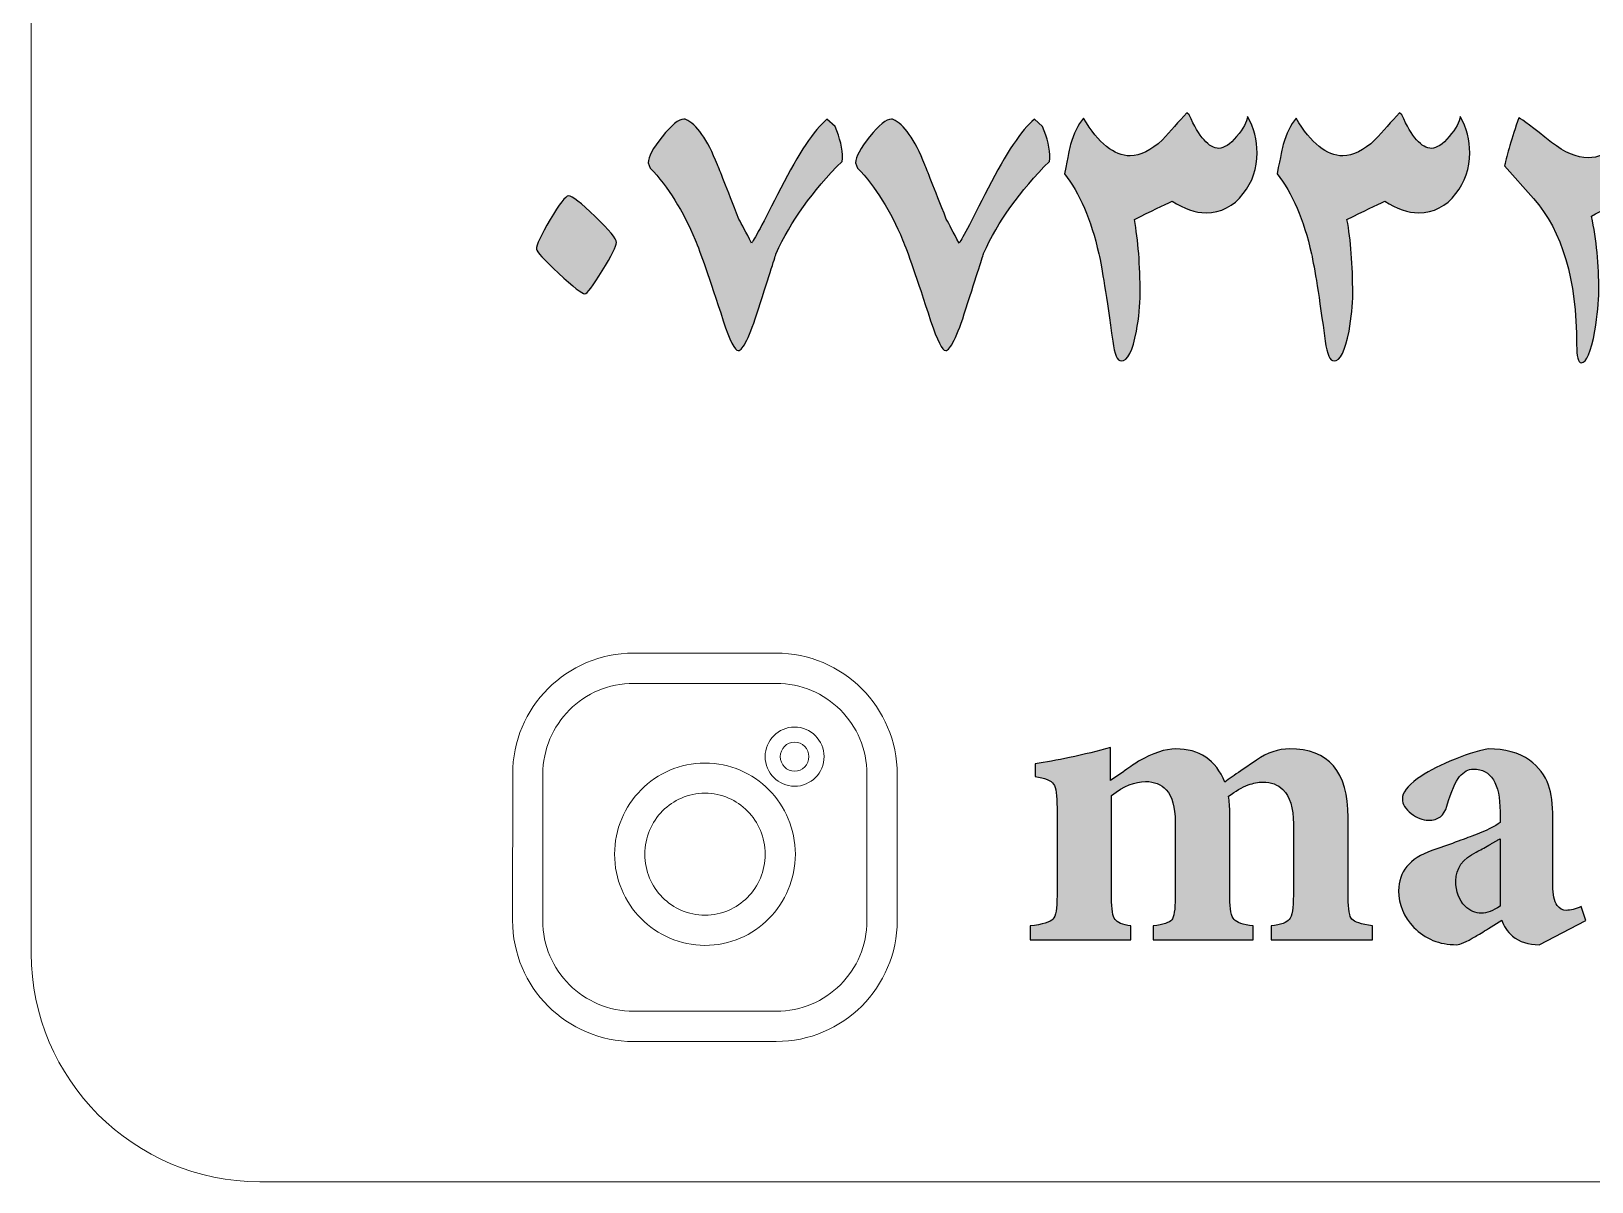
# Model space of a CAD drawing. Header units: millimetres. Extents: x -181.7 to -141.7, y -138.1 to -98.1.
# Drawn here: x -181.74 to -168.08, y -138.05 to -127.98 of the extents above; entities that cross this region are included whole.
import ezdxf

# ---------------------------------------------------------------- set-up
doc = ezdxf.new("R2010")
doc.units = ezdxf.units.MM
doc.header["$MEASUREMENT"] = 0
doc.layers.add('Layer 1', color=7, linetype='Continuous')

msp = doc.modelspace()

# ---------------------------------------------------------------- hatches: boundary and pattern name
at = {"layer": 'Layer 1', "true_color": 0x373435}
h = msp.add_hatch(color=250, dxfattribs=at)
edge = h.paths.add_edge_path()
edge.add_spline(control_points=[(-172.5288, -128.742), (-172.3974, -128.9612), (-172.2609, -129.071), (-172.1193, -129.071), (-172.0317, -129.071), (-171.9379, -129.0244), (-171.8386, -128.9318), (-171.7679, -128.8522), (-171.6959, -128.7733), (-171.6236, -128.6936), (-171.6236, -128.6936), (-171.6032, -128.7118), (-171.6032, -128.7118), (-171.5174, -128.9074), (-171.4308, -129.005), (-171.343, -129.005), (-171.299, -129.005), (-171.2477, -128.9702), (-171.1885, -128.9015), (-171.1294, -128.8324), (-171.0975, -128.7736), (-171.0926, -128.7267), (-171.0367, -128.8265), (-171.0091, -128.9327), (-171.0091, -129.0456), (-171.0091, -129.1802), (-171.0496, -129.2991), (-171.1307, -129.4016), (-171.2164, -129.5132), (-171.3252, -129.5693), (-171.4566, -129.5693), (-171.5493, -129.5693), (-171.6481, -129.5354), (-171.7523, -129.468), (-171.8267, -129.5014), (-171.9371, -129.5548), (-172.084, -129.6271), (-172.0501, -129.8091), (-172.0333, -130.026), (-172.0333, -130.2771), (-172.0333, -130.3767), (-172.0442, -130.4864), (-172.0659, -130.6057), (-172.0981, -130.7795), (-172.1422, -130.8663), (-172.1977, -130.8663), (-172.2333, -130.8663), (-172.258, -130.8089), (-172.2736, -130.6942), (-172.3275, -130.3034), (-172.3678, -130.0476), (-172.3952, -129.9279), (-172.4626, -129.6279), (-172.5629, -129.3944), (-172.6959, -129.2277), (-172.6656, -129.0759), (-172.6479, -128.9906), (-172.6425, -128.9724), (-172.6157, -128.8758), (-172.5779, -128.7989), (-172.5288, -128.742)], knot_values=[0, 0, 0, 0, 0.05, 0.05, 0.05, 0.1, 0.1, 0.1, 0.15, 0.15, 0.15, 0.2, 0.2, 0.2, 0.25, 0.25, 0.25, 0.3, 0.3, 0.3, 0.35, 0.35, 0.35, 0.4, 0.4, 0.4, 0.45, 0.45, 0.45, 0.5, 0.5, 0.5, 0.55, 0.55, 0.55, 0.6, 0.6, 0.6, 0.65, 0.65, 0.65, 0.7, 0.7, 0.7, 0.75, 0.75, 0.75, 0.8, 0.8, 0.8, 0.85, 0.85, 0.85, 0.9, 0.9, 0.9, 0.95, 0.95, 0.95, 1, 1, 1, 1], degree=3, periodic=1)
h = msp.add_hatch(color=250, dxfattribs=at)
edge = h.paths.add_edge_path()
edge.add_spline(control_points=[(-170.6677, -128.742), (-170.5361, -128.9612), (-170.3994, -129.071), (-170.2578, -129.071), (-170.1704, -129.071), (-170.0767, -129.0244), (-169.9773, -128.9318), (-169.9065, -128.8522), (-169.8346, -128.7733), (-169.7623, -128.6936), (-169.7623, -128.6936), (-169.7419, -128.7118), (-169.7419, -128.7118), (-169.6561, -128.9074), (-169.5691, -129.005), (-169.4817, -129.005), (-169.4377, -129.005), (-169.3863, -128.9702), (-169.3272, -128.9015), (-169.2681, -128.8324), (-169.2362, -128.7736), (-169.2312, -128.7267), (-169.1755, -128.8265), (-169.1479, -128.9327), (-169.1479, -129.0456), (-169.1479, -129.1802), (-169.1883, -129.2991), (-169.2691, -129.4016), (-169.3547, -129.5132), (-169.4639, -129.5693), (-169.5954, -129.5693), (-169.688, -129.5693), (-169.7867, -129.5354), (-169.8909, -129.468), (-169.9653, -129.5014), (-170.0758, -129.5548), (-170.2223, -129.6271), (-170.1888, -129.8091), (-170.1719, -130.026), (-170.1719, -130.2771), (-170.1719, -130.3767), (-170.1829, -130.4864), (-170.2046, -130.6057), (-170.2369, -130.7795), (-170.281, -130.8663), (-170.336, -130.8663), (-170.3719, -130.8663), (-170.3967, -130.8089), (-170.4124, -130.6942), (-170.4661, -130.3034), (-170.5065, -130.0476), (-170.5337, -129.9279), (-170.6009, -129.6279), (-170.7015, -129.3944), (-170.8346, -129.2277), (-170.8041, -129.0759), (-170.7868, -128.9906), (-170.7812, -128.9724), (-170.7543, -128.8758), (-170.7166, -128.7989), (-170.6677, -128.742)], knot_values=[0, 0, 0, 0, 0.05, 0.05, 0.05, 0.1, 0.1, 0.1, 0.15, 0.15, 0.15, 0.2, 0.2, 0.2, 0.25, 0.25, 0.25, 0.3, 0.3, 0.3, 0.35, 0.35, 0.35, 0.4, 0.4, 0.4, 0.45, 0.45, 0.45, 0.5, 0.5, 0.5, 0.55, 0.55, 0.55, 0.6, 0.6, 0.6, 0.65, 0.65, 0.65, 0.7, 0.7, 0.7, 0.75, 0.75, 0.75, 0.8, 0.8, 0.8, 0.85, 0.85, 0.85, 0.9, 0.9, 0.9, 0.95, 0.95, 0.95, 1, 1, 1, 1], degree=3, periodic=1)
h = msp.add_hatch(color=250, dxfattribs=at)
edge = h.paths.add_edge_path()
edge.add_spline(control_points=[(-175.4346, -129.8344), (-175.4214, -129.8228), (-175.3361, -129.6624), (-175.1793, -129.3542), (-175.0226, -129.0456), (-174.8876, -128.8442), (-174.7748, -128.7498), (-174.7748, -128.7498), (-174.7041, -128.813), (-174.7041, -128.813), (-174.6599, -128.916), (-174.6381, -129.0095), (-174.6381, -129.094), (-174.6381, -129.094), (-174.6432, -129.1193), (-174.6432, -129.1193), (-174.9012, -129.3777), (-175.0935, -129.6455), (-175.2197, -129.9243), (-175.2249, -129.9415), (-175.2762, -130.1033), (-175.374, -130.4108), (-175.4518, -130.654), (-175.5109, -130.7754), (-175.5514, -130.7754), (-175.5816, -130.7754), (-175.6251, -130.6888), (-175.6829, -130.5148), (-175.8057, -130.1389), (-175.8874, -129.9032), (-175.928, -129.8064), (-176.0343, -129.5521), (-176.1659, -129.3425), (-176.3226, -129.1772), (-176.3226, -129.1772), (-176.3404, -129.1314), (-176.3404, -129.1314), (-176.3404, -129.0822), (-176.2994, -129.0063), (-176.2175, -128.9038), (-176.1356, -128.8012), (-176.0721, -128.7498), (-176.0268, -128.7498), (-176.0198, -128.7498), (-176.0147, -128.7505), (-176.0112, -128.752), (-175.9155, -128.7939), (-175.8227, -128.9264), (-175.7333, -129.149), (-175.7178, -129.1879), (-175.6557, -129.3466), (-175.546, -129.6244), (-175.521, -129.6718), (-175.4835, -129.7418), (-175.4346, -129.8344)], knot_values=[0, 0, 0, 0, 0.0555556, 0.0555556, 0.0555556, 0.1111111, 0.1111111, 0.1111111, 0.1666667, 0.1666667, 0.1666667, 0.2222222, 0.2222222, 0.2222222, 0.2777778, 0.2777778, 0.2777778, 0.3333333, 0.3333333, 0.3333333, 0.3888889, 0.3888889, 0.3888889, 0.4444444, 0.4444444, 0.4444444, 0.5, 0.5, 0.5, 0.5555556, 0.5555556, 0.5555556, 0.6111111, 0.6111111, 0.6111111, 0.6666667, 0.6666667, 0.6666667, 0.7222222, 0.7222222, 0.7222222, 0.7777778, 0.7777778, 0.7777778, 0.8333333, 0.8333333, 0.8333333, 0.8888889, 0.8888889, 0.8888889, 0.9444444, 0.9444444, 0.9444444, 1, 1, 1, 1], degree=3, periodic=1)
h = msp.add_hatch(color=250, dxfattribs=at)
edge = h.paths.add_edge_path()
edge.add_spline(control_points=[(-173.6189, -129.8344), (-173.6055, -129.8228), (-173.5205, -129.6624), (-173.3636, -129.3542), (-173.2069, -129.0456), (-173.0718, -128.8442), (-172.9588, -128.7498), (-172.9588, -128.7498), (-172.888, -128.813), (-172.888, -128.813), (-172.844, -128.916), (-172.8224, -129.0095), (-172.8224, -129.094), (-172.8224, -129.094), (-172.8274, -129.1193), (-172.8274, -129.1193), (-173.0853, -129.3777), (-173.2776, -129.6455), (-173.404, -129.9243), (-173.409, -129.9415), (-173.4605, -130.1033), (-173.5581, -130.4108), (-173.6359, -130.654), (-173.695, -130.7754), (-173.7354, -130.7754), (-173.7659, -130.7754), (-173.8096, -130.6888), (-173.8671, -130.5148), (-173.99, -130.1389), (-174.0718, -129.9032), (-174.1122, -129.8064), (-174.2183, -129.5521), (-174.3498, -129.3425), (-174.5065, -129.1772), (-174.5065, -129.1772), (-174.5244, -129.1314), (-174.5244, -129.1314), (-174.5244, -129.0822), (-174.4833, -129.0063), (-174.4016, -128.9038), (-174.3198, -128.8012), (-174.2561, -128.7498), (-174.211, -128.7498), (-174.2039, -128.7498), (-174.1989, -128.7505), (-174.1954, -128.752), (-174.0998, -128.7939), (-174.0066, -128.9264), (-173.9175, -129.149), (-173.9021, -129.1879), (-173.8397, -129.3466), (-173.7299, -129.6244), (-173.7052, -129.6718), (-173.668, -129.7418), (-173.6189, -129.8344)], knot_values=[0, 0, 0, 0, 0.0555556, 0.0555556, 0.0555556, 0.1111111, 0.1111111, 0.1111111, 0.1666667, 0.1666667, 0.1666667, 0.2222222, 0.2222222, 0.2222222, 0.2777778, 0.2777778, 0.2777778, 0.3333333, 0.3333333, 0.3333333, 0.3888889, 0.3888889, 0.3888889, 0.4444444, 0.4444444, 0.4444444, 0.5, 0.5, 0.5, 0.5555556, 0.5555556, 0.5555556, 0.6111111, 0.6111111, 0.6111111, 0.6666667, 0.6666667, 0.6666667, 0.7222222, 0.7222222, 0.7222222, 0.7777778, 0.7777778, 0.7777778, 0.8333333, 0.8333333, 0.8333333, 0.8888889, 0.8888889, 0.8888889, 0.9444444, 0.9444444, 0.9444444, 1, 1, 1, 1], degree=3, periodic=1)
h = msp.add_hatch(color=250, dxfattribs=at)
edge = h.paths.add_edge_path()
edge.add_spline(control_points=[(-168.718, -128.737), (-168.6895, -128.7524), (-168.5941, -128.8243), (-168.4322, -128.9525), (-168.3174, -129.0428), (-168.2106, -129.0881), (-168.111, -129.0881), (-168.0269, -129.0881), (-167.9285, -129.0497), (-167.8165, -128.9724), (-167.7044, -128.8943), (-167.639, -128.8162), (-167.6205, -128.737), (-167.6123, -128.8834), (-167.608, -128.9661), (-167.608, -128.9847), (-167.608, -129.1549), (-167.6468, -129.2823), (-167.7243, -129.3667), (-167.7696, -129.4156), (-167.8883, -129.493), (-168.0805, -129.5995), (-168.0385, -129.8064), (-168.0176, -130.0241), (-168.0176, -130.2514), (-168.0176, -130.3495), (-168.0293, -130.467), (-168.053, -130.6033), (-168.0848, -130.7891), (-168.1245, -130.8816), (-168.1715, -130.8816), (-168.1989, -130.8816), (-168.2122, -130.8288), (-168.2122, -130.7244), (-168.2122, -130.1548), (-168.3378, -129.7284), (-168.5893, -129.4442), (-168.5893, -129.4442), (-168.842, -129.1578), (-168.842, -129.1578), (-168.8219, -129.0597), (-168.7804, -128.9195), (-168.718, -128.737)], knot_values=[0, 0, 0, 0, 0.0714286, 0.0714286, 0.0714286, 0.1428571, 0.1428571, 0.1428571, 0.2142857, 0.2142857, 0.2142857, 0.2857143, 0.2857143, 0.2857143, 0.3571429, 0.3571429, 0.3571429, 0.4285714, 0.4285714, 0.4285714, 0.5, 0.5, 0.5, 0.5714286, 0.5714286, 0.5714286, 0.6428571, 0.6428571, 0.6428571, 0.7142857, 0.7142857, 0.7142857, 0.7857143, 0.7857143, 0.7857143, 0.8571429, 0.8571429, 0.8571429, 0.9285714, 0.9285714, 0.9285714, 1, 1, 1, 1], degree=3, periodic=1)
h = msp.add_hatch(color=250, dxfattribs=at)
edge = h.paths.add_edge_path()
edge.add_spline(control_points=[(-177.3189, -129.8873), (-177.3189, -129.8525), (-177.2786, -129.7657), (-177.1976, -129.6284), (-177.1165, -129.4911), (-177.0634, -129.4219), (-177.0381, -129.4219), (-177.006, -129.4219), (-176.9284, -129.482), (-176.8041, -129.6018), (-176.6805, -129.7215), (-176.6182, -129.7974), (-176.6182, -129.8294), (-176.6182, -129.8598), (-176.6598, -129.9425), (-176.7421, -130.0776), (-176.825, -130.2121), (-176.8755, -130.2794), (-176.8941, -130.2794), (-176.9175, -130.2794), (-176.9946, -130.2193), (-177.1242, -130.0987), (-177.2539, -129.9781), (-177.3189, -129.9076), (-177.3189, -129.8873)], knot_values=[0, 0, 0, 0, 0.125, 0.125, 0.125, 0.25, 0.25, 0.25, 0.375, 0.375, 0.375, 0.5, 0.5, 0.5, 0.625, 0.625, 0.625, 0.75, 0.75, 0.75, 0.875, 0.875, 0.875, 1, 1, 1, 1], degree=3, periodic=1)
h = msp.add_hatch(color=250, dxfattribs=at)
edge = h.paths.add_edge_path()
edge.add_spline(control_points=[(-170.887, -135.9344), (-170.887, -135.9344), (-170.887, -135.8133), (-170.887, -135.8133), (-170.8007, -135.8015), (-170.7478, -135.7825), (-170.7275, -135.7577), (-170.7033, -135.727), (-170.6918, -135.6564), (-170.6918, -135.5449), (-170.6918, -135.5449), (-170.6918, -134.9205), (-170.6918, -134.9205), (-170.6918, -134.7791), (-170.7221, -134.6785), (-170.7828, -134.6192), (-170.8271, -134.5753), (-170.8856, -134.5537), (-170.9601, -134.5537), (-171.0007, -134.5537), (-171.0426, -134.5623), (-171.0861, -134.5789), (-171.1423, -134.5994), (-171.1992, -134.6319), (-171.2583, -134.678), (-171.2551, -134.6996), (-171.2529, -134.7222), (-171.2513, -134.7457), (-171.2488, -134.7746), (-171.2481, -134.8022), (-171.2481, -134.8298), (-171.2481, -134.8298), (-171.2481, -135.5652), (-171.2481, -135.5652), (-171.2481, -135.6664), (-171.2358, -135.7305), (-171.2109, -135.7577), (-171.1882, -135.7825), (-171.1329, -135.8015), (-171.0436, -135.8133), (-171.0436, -135.8133), (-171.0436, -135.9344), (-171.0436, -135.9344), (-171.0436, -135.9344), (-171.9189, -135.9344), (-171.9189, -135.9344), (-171.9189, -135.9344), (-171.9189, -135.8133), (-171.9189, -135.8133), (-171.8294, -135.8015), (-171.775, -135.7834), (-171.757, -135.7603), (-171.7367, -135.7364), (-171.7266, -135.6714), (-171.7266, -135.5652), (-171.7266, -135.5652), (-171.7266, -134.9002), (-171.7266, -134.9002), (-171.7266, -134.7732), (-171.7523, -134.681), (-171.8045, -134.6219), (-171.8488, -134.5731), (-171.9096, -134.5488), (-171.9866, -134.5488), (-172.0777, -134.5488), (-172.1765, -134.5888), (-172.2831, -134.6698), (-172.2831, -134.6698), (-172.2831, -135.5652), (-172.2831, -135.5652), (-172.2831, -135.6664), (-172.273, -135.7305), (-172.2528, -135.7577), (-172.2342, -135.7825), (-172.1874, -135.8015), (-172.1136, -135.8133), (-172.1136, -135.8133), (-172.1136, -135.9344), (-172.1136, -135.9344), (-172.1136, -135.9344), (-172.9958, -135.9344), (-172.9958, -135.9344), (-172.9958, -135.9344), (-172.9958, -135.8133), (-172.9958, -135.8133), (-172.8863, -135.7996), (-172.8197, -135.7802), (-172.7962, -135.7545), (-172.7726, -135.7297), (-172.7608, -135.6605), (-172.7608, -135.5476), (-172.7608, -135.5476), (-172.7608, -134.7791), (-172.7608, -134.7791), (-172.7608, -134.6707), (-172.7709, -134.6016), (-172.791, -134.5713), (-172.813, -134.5392), (-172.8669, -134.5175), (-172.953, -134.5057), (-172.953, -134.5057), (-172.953, -134.3946), (-172.953, -134.3946), (-172.8601, -134.3788), (-172.7598, -134.3608), (-172.6518, -134.3387), (-172.5238, -134.3115), (-172.4041, -134.2821), (-172.2931, -134.2502), (-172.2931, -134.2502), (-172.2931, -134.5407), (-172.2931, -134.5407), (-172.2931, -134.5407), (-172.1765, -134.4598), (-172.1765, -134.4598), (-172.1733, -134.4566), (-172.1703, -134.4552), (-172.1687, -134.4552), (-172.1164, -134.4177), (-172.0761, -134.3901), (-172.0473, -134.3716), (-171.9214, -134.2994), (-171.8122, -134.2631), (-171.7212, -134.2631), (-171.5142, -134.2631), (-171.3704, -134.36), (-171.2917, -134.5537), (-171.2529, -134.5248), (-171.2061, -134.4922), (-171.1523, -134.4552), (-171.1523, -134.4552), (-171.0154, -134.3612), (-171.0154, -134.3612), (-170.9197, -134.2957), (-170.8225, -134.2631), (-170.7252, -134.2631), (-170.3827, -134.2631), (-170.2116, -134.4625), (-170.2116, -134.8623), (-170.2116, -134.8623), (-170.2116, -135.5652), (-170.2116, -135.5652), (-170.2116, -135.6677), (-170.2007, -135.7315), (-170.179, -135.7545), (-170.1588, -135.7771), (-170.0988, -135.7966), (-169.9992, -135.8133), (-169.9992, -135.8133), (-169.9992, -135.9344), (-169.9992, -135.9344), (-169.9992, -135.9344), (-170.887, -135.9344), (-170.887, -135.9344)], knot_values=[0, 0, 0, 0, 0.0196078, 0.0196078, 0.0196078, 0.0392157, 0.0392157, 0.0392157, 0.0588235, 0.0588235, 0.0588235, 0.0784314, 0.0784314, 0.0784314, 0.0980392, 0.0980392, 0.0980392, 0.1176471, 0.1176471, 0.1176471, 0.1372549, 0.1372549, 0.1372549, 0.1568627, 0.1568627, 0.1568627, 0.1764706, 0.1764706, 0.1764706, 0.1960784, 0.1960784, 0.1960784, 0.2156863, 0.2156863, 0.2156863, 0.2352941, 0.2352941, 0.2352941, 0.254902, 0.254902, 0.254902, 0.2745098, 0.2745098, 0.2745098, 0.2941176, 0.2941176, 0.2941176, 0.3137255, 0.3137255, 0.3137255, 0.3333333, 0.3333333, 0.3333333, 0.3529412, 0.3529412, 0.3529412, 0.372549, 0.372549, 0.372549, 0.3921569, 0.3921569, 0.3921569, 0.4117647, 0.4117647, 0.4117647, 0.4313725, 0.4313725, 0.4313725, 0.4509804, 0.4509804, 0.4509804, 0.4705882, 0.4705882, 0.4705882, 0.4901961, 0.4901961, 0.4901961, 0.5098039, 0.5098039, 0.5098039, 0.5294118, 0.5294118, 0.5294118, 0.5490196, 0.5490196, 0.5490196, 0.5686275, 0.5686275, 0.5686275, 0.5882353, 0.5882353, 0.5882353, 0.6078431, 0.6078431, 0.6078431, 0.627451, 0.627451, 0.627451, 0.6470588, 0.6470588, 0.6470588, 0.6666667, 0.6666667, 0.6666667, 0.6862745, 0.6862745, 0.6862745, 0.7058824, 0.7058824, 0.7058824, 0.7254902, 0.7254902, 0.7254902, 0.745098, 0.745098, 0.745098, 0.7647059, 0.7647059, 0.7647059, 0.7843137, 0.7843137, 0.7843137, 0.8039216, 0.8039216, 0.8039216, 0.8235294, 0.8235294, 0.8235294, 0.8431373, 0.8431373, 0.8431373, 0.8627451, 0.8627451, 0.8627451, 0.8823529, 0.8823529, 0.8823529, 0.9019608, 0.9019608, 0.9019608, 0.9215686, 0.9215686, 0.9215686, 0.9411765, 0.9411765, 0.9411765, 0.9607843, 0.9607843, 0.9607843, 0.9803922, 0.9803922, 0.9803922, 1, 1, 1, 1], degree=3, periodic=1)
h = msp.add_hatch(color=250, dxfattribs=at)
edge = h.paths.add_edge_path()
edge.add_spline(control_points=[(-168.5412, -135.9773), (-168.634, -135.9773), (-168.7116, -135.9524), (-168.774, -135.9018), (-168.821, -135.8594), (-168.8521, -135.8133), (-168.8677, -135.7626), (-168.8677, -135.7626), (-168.9836, -135.8359), (-168.9836, -135.8359), (-169.0311, -135.8661), (-169.0687, -135.8892), (-169.0977, -135.9041), (-169.1786, -135.9533), (-169.2334, -135.9773), (-169.2624, -135.9773), (-169.414, -135.9773), (-169.5385, -135.9266), (-169.6365, -135.8256), (-169.7257, -135.7328), (-169.7705, -135.6258), (-169.7705, -135.5047), (-169.7705, -135.3394), (-169.6735, -135.2219), (-169.4795, -135.1532), (-169.4795, -135.1532), (-169.3, -135.09), (-169.3, -135.09), (-169.2292, -135.0647), (-169.1721, -135.0434), (-169.1279, -135.0262), (-169.0015, -134.9792), (-168.9198, -134.9395), (-168.8823, -134.9079), (-168.8823, -134.9079), (-168.8823, -134.8139), (-168.8823, -134.8139), (-168.8823, -134.5645), (-168.9604, -134.4399), (-169.1152, -134.4399), (-169.1611, -134.4399), (-169.2016, -134.462), (-169.2366, -134.5057), (-169.2722, -134.5464), (-169.3094, -134.6319), (-169.3477, -134.7633), (-169.3701, -134.8465), (-169.4241, -134.8877), (-169.5097, -134.8877), (-169.5604, -134.8875), (-169.61, -134.8681), (-169.6591, -134.8298), (-169.7112, -134.789), (-169.7376, -134.7457), (-169.7376, -134.7005), (-169.7376, -134.6482), (-169.6939, -134.5888), (-169.6061, -134.5234), (-169.53, -134.471), (-169.4359, -134.4206), (-169.3229, -134.3716), (-169.198, -134.3174), (-169.0859, -134.2813), (-168.9863, -134.2631), (-168.8382, -134.2631), (-168.7175, -134.2957), (-168.6249, -134.3612), (-168.5441, -134.4206), (-168.488, -134.4937), (-168.4575, -134.5812), (-168.4327, -134.6523), (-168.4199, -134.7475), (-168.4199, -134.8673), (-168.4199, -134.8673), (-168.4199, -135.4591), (-168.4199, -135.4591), (-168.4199, -135.5385), (-168.4071, -135.5964), (-168.382, -135.6334), (-168.362, -135.6623), (-168.3346, -135.6765), (-168.3012, -135.6765), (-168.2655, -135.6765), (-168.2226, -135.6655), (-168.172, -135.6434), (-168.172, -135.6434), (-168.1315, -135.765), (-168.1315, -135.765), (-168.1315, -135.765), (-168.5412, -135.9773), (-168.5412, -135.9773)], knot_values=[0, 0, 0, 0, 0.0333333, 0.0333333, 0.0333333, 0.0666667, 0.0666667, 0.0666667, 0.1, 0.1, 0.1, 0.1333333, 0.1333333, 0.1333333, 0.1666667, 0.1666667, 0.1666667, 0.2, 0.2, 0.2, 0.2333333, 0.2333333, 0.2333333, 0.2666667, 0.2666667, 0.2666667, 0.3, 0.3, 0.3, 0.3333333, 0.3333333, 0.3333333, 0.3666667, 0.3666667, 0.3666667, 0.4, 0.4, 0.4, 0.4333333, 0.4333333, 0.4333333, 0.4666667, 0.4666667, 0.4666667, 0.5, 0.5, 0.5, 0.5333333, 0.5333333, 0.5333333, 0.5666667, 0.5666667, 0.5666667, 0.6, 0.6, 0.6, 0.6333333, 0.6333333, 0.6333333, 0.6666667, 0.6666667, 0.6666667, 0.7, 0.7, 0.7, 0.7333333, 0.7333333, 0.7333333, 0.7666667, 0.7666667, 0.7666667, 0.8, 0.8, 0.8, 0.8333333, 0.8333333, 0.8333333, 0.8666667, 0.8666667, 0.8666667, 0.9, 0.9, 0.9, 0.9333333, 0.9333333, 0.9333333, 0.9666667, 0.9666667, 0.9666667, 1, 1, 1, 1], degree=3, periodic=1)
h = msp.add_hatch(color=250, dxfattribs=at)
edge = h.paths.add_edge_path()
edge.add_spline(control_points=[(-168.8823, -135.0493), (-168.8895, -135.053), (-168.8979, -135.0578), (-168.9082, -135.0647), (-168.9082, -135.0647), (-168.9561, -135.0927), (-168.9561, -135.0927), (-168.9662, -135.0971), (-168.9748, -135.1027), (-168.9814, -135.1071), (-169.0203, -135.1297), (-169.0564, -135.1492), (-169.0902, -135.1658), (-169.2097, -135.2251), (-169.2697, -135.309), (-169.2697, -135.4184), (-169.2697, -135.5132), (-169.2427, -135.5865), (-169.1887, -135.6388), (-169.1467, -135.6809), (-169.0983, -135.7017), (-169.0445, -135.7017), (-168.9992, -135.7017), (-168.9452, -135.6809), (-168.8823, -135.6388), (-168.8823, -135.6388), (-168.8823, -135.0493), (-168.8823, -135.0493)], knot_values=[0, 0, 0, 0, 0.1111111, 0.1111111, 0.1111111, 0.2222222, 0.2222222, 0.2222222, 0.3333333, 0.3333333, 0.3333333, 0.4444444, 0.4444444, 0.4444444, 0.5555556, 0.5555556, 0.5555556, 0.6666667, 0.6666667, 0.6666667, 0.7777778, 0.7777778, 0.7777778, 0.8888889, 0.8888889, 0.8888889, 1, 1, 1, 1], degree=3, periodic=1)

# ---------------------------------------------------------------- linework, layer by layer
at = {"layer": 'Layer 1', "color": 250, "lineweight": 18}
msp.add_open_spline([(-179.7413, -98.0531), (-179.7413, -98.0531), (-143.7415, -98.0531), (-143.7415, -98.0531), (-142.6415, -98.0531), (-141.7414, -98.953), (-141.7414, -100.053), (-141.7414, -100.053), (-141.7414, -136.0532), (-141.7414, -136.0532), (-141.7414, -137.1532), (-142.6415, -138.0531), (-143.7415, -138.0531), (-143.7415, -138.0531), (-179.7413, -138.0531), (-179.7413, -138.0531), (-180.8413, -138.0531), (-181.7414, -137.1532), (-181.7414, -136.0532), (-181.7414, -136.0532), (-181.7414, -100.053), (-181.7414, -100.053), (-181.7414, -98.953), (-180.8413, -98.0531), (-179.7413, -98.0531)], degree=3, knots=[0, 0, 0, 0, 0.125, 0.125, 0.125, 0.25, 0.25, 0.25, 0.375, 0.375, 0.375, 0.5, 0.5, 0.5, 0.625, 0.625, 0.625, 0.75, 0.75, 0.75, 0.875, 0.875, 0.875, 1, 1, 1, 1], dxfattribs=at)
at = {"layer": 'Layer 1', "color": 250}
for points, knots in [([(-172.5288, -128.742), (-172.3974, -128.9612), (-172.2609, -129.071), (-172.1193, -129.071), (-172.0317, -129.071), (-171.9379, -129.0244), (-171.8386, -128.9318), (-171.7679, -128.8522), (-171.6959, -128.7733), (-171.6236, -128.6936), (-171.6236, -128.6936), (-171.6032, -128.7118), (-171.6032, -128.7118), (-171.5174, -128.9074), (-171.4308, -129.005), (-171.343, -129.005), (-171.299, -129.005), (-171.2477, -128.9702), (-171.1885, -128.9015), (-171.1294, -128.8324), (-171.0975, -128.7736), (-171.0926, -128.7267), (-171.0367, -128.8265), (-171.0091, -128.9327), (-171.0091, -129.0456), (-171.0091, -129.1802), (-171.0496, -129.2991), (-171.1307, -129.4016), (-171.2164, -129.5132), (-171.3252, -129.5693), (-171.4566, -129.5693), (-171.5493, -129.5693), (-171.6481, -129.5354), (-171.7523, -129.468), (-171.8267, -129.5014), (-171.9371, -129.5548), (-172.084, -129.6271), (-172.0501, -129.8091), (-172.0333, -130.026), (-172.0333, -130.2771), (-172.0333, -130.3767), (-172.0442, -130.4864), (-172.0659, -130.6057), (-172.0981, -130.7795), (-172.1422, -130.8663), (-172.1977, -130.8663), (-172.2333, -130.8663), (-172.258, -130.8089), (-172.2736, -130.6942), (-172.3275, -130.3034), (-172.3678, -130.0476), (-172.3952, -129.9279), (-172.4626, -129.6279), (-172.5629, -129.3944), (-172.6959, -129.2277), (-172.6656, -129.0759), (-172.6479, -128.9906), (-172.6425, -128.9724), (-172.6157, -128.8758), (-172.5779, -128.7989), (-172.5288, -128.742)], [0, 0, 0, 0, 0.05, 0.05, 0.05, 0.1, 0.1, 0.1, 0.15, 0.15, 0.15, 0.2, 0.2, 0.2, 0.25, 0.25, 0.25, 0.3, 0.3, 0.3, 0.35, 0.35, 0.35, 0.4, 0.4, 0.4, 0.45, 0.45, 0.45, 0.5, 0.5, 0.5, 0.55, 0.55, 0.55, 0.6, 0.6, 0.6, 0.65, 0.65, 0.65, 0.7, 0.7, 0.7, 0.75, 0.75, 0.75, 0.8, 0.8, 0.8, 0.85, 0.85, 0.85, 0.9, 0.9, 0.9, 0.95, 0.95, 0.95, 1, 1, 1, 1]), ([(-170.6677, -128.742), (-170.5361, -128.9612), (-170.3994, -129.071), (-170.2578, -129.071), (-170.1704, -129.071), (-170.0767, -129.0244), (-169.9773, -128.9318), (-169.9065, -128.8522), (-169.8346, -128.7733), (-169.7623, -128.6936), (-169.7623, -128.6936), (-169.7419, -128.7118), (-169.7419, -128.7118), (-169.6561, -128.9074), (-169.5691, -129.005), (-169.4817, -129.005), (-169.4377, -129.005), (-169.3863, -128.9702), (-169.3272, -128.9015), (-169.2681, -128.8324), (-169.2362, -128.7736), (-169.2312, -128.7267), (-169.1755, -128.8265), (-169.1479, -128.9327), (-169.1479, -129.0456), (-169.1479, -129.1802), (-169.1883, -129.2991), (-169.2691, -129.4016), (-169.3547, -129.5132), (-169.4639, -129.5693), (-169.5954, -129.5693), (-169.688, -129.5693), (-169.7867, -129.5354), (-169.8909, -129.468), (-169.9653, -129.5014), (-170.0758, -129.5548), (-170.2223, -129.6271), (-170.1888, -129.8091), (-170.1719, -130.026), (-170.1719, -130.2771), (-170.1719, -130.3767), (-170.1829, -130.4864), (-170.2046, -130.6057), (-170.2369, -130.7795), (-170.281, -130.8663), (-170.336, -130.8663), (-170.3719, -130.8663), (-170.3967, -130.8089), (-170.4124, -130.6942), (-170.4661, -130.3034), (-170.5065, -130.0476), (-170.5337, -129.9279), (-170.6009, -129.6279), (-170.7015, -129.3944), (-170.8346, -129.2277), (-170.8041, -129.0759), (-170.7868, -128.9906), (-170.7812, -128.9724), (-170.7543, -128.8758), (-170.7166, -128.7989), (-170.6677, -128.742)], [0, 0, 0, 0, 0.05, 0.05, 0.05, 0.1, 0.1, 0.1, 0.15, 0.15, 0.15, 0.2, 0.2, 0.2, 0.25, 0.25, 0.25, 0.3, 0.3, 0.3, 0.35, 0.35, 0.35, 0.4, 0.4, 0.4, 0.45, 0.45, 0.45, 0.5, 0.5, 0.5, 0.55, 0.55, 0.55, 0.6, 0.6, 0.6, 0.65, 0.65, 0.65, 0.7, 0.7, 0.7, 0.75, 0.75, 0.75, 0.8, 0.8, 0.8, 0.85, 0.85, 0.85, 0.9, 0.9, 0.9, 0.95, 0.95, 0.95, 1, 1, 1, 1]), ([(-175.4346, -129.8344), (-175.4214, -129.8228), (-175.3361, -129.6624), (-175.1793, -129.3542), (-175.0226, -129.0456), (-174.8876, -128.8442), (-174.7748, -128.7498), (-174.7748, -128.7498), (-174.7041, -128.813), (-174.7041, -128.813), (-174.6599, -128.916), (-174.6381, -129.0095), (-174.6381, -129.094), (-174.6381, -129.094), (-174.6432, -129.1193), (-174.6432, -129.1193), (-174.9012, -129.3777), (-175.0935, -129.6455), (-175.2197, -129.9243), (-175.2249, -129.9415), (-175.2762, -130.1033), (-175.374, -130.4108), (-175.4518, -130.654), (-175.5109, -130.7754), (-175.5514, -130.7754), (-175.5816, -130.7754), (-175.6251, -130.6888), (-175.6829, -130.5148), (-175.8057, -130.1389), (-175.8874, -129.9032), (-175.928, -129.8064), (-176.0343, -129.5521), (-176.1659, -129.3425), (-176.3226, -129.1772), (-176.3226, -129.1772), (-176.3404, -129.1314), (-176.3404, -129.1314), (-176.3404, -129.0822), (-176.2994, -129.0063), (-176.2175, -128.9038), (-176.1356, -128.8012), (-176.0721, -128.7498), (-176.0268, -128.7498), (-176.0198, -128.7498), (-176.0147, -128.7505), (-176.0112, -128.752), (-175.9155, -128.7939), (-175.8227, -128.9264), (-175.7333, -129.149), (-175.7178, -129.1879), (-175.6557, -129.3466), (-175.546, -129.6244), (-175.521, -129.6718), (-175.4835, -129.7418), (-175.4346, -129.8344)], [0, 0, 0, 0, 0.0555556, 0.0555556, 0.0555556, 0.1111111, 0.1111111, 0.1111111, 0.1666667, 0.1666667, 0.1666667, 0.2222222, 0.2222222, 0.2222222, 0.2777778, 0.2777778, 0.2777778, 0.3333333, 0.3333333, 0.3333333, 0.3888889, 0.3888889, 0.3888889, 0.4444444, 0.4444444, 0.4444444, 0.5, 0.5, 0.5, 0.5555556, 0.5555556, 0.5555556, 0.6111111, 0.6111111, 0.6111111, 0.6666667, 0.6666667, 0.6666667, 0.7222222, 0.7222222, 0.7222222, 0.7777778, 0.7777778, 0.7777778, 0.8333333, 0.8333333, 0.8333333, 0.8888889, 0.8888889, 0.8888889, 0.9444444, 0.9444444, 0.9444444, 1, 1, 1, 1]), ([(-173.6189, -129.8344), (-173.6055, -129.8228), (-173.5205, -129.6624), (-173.3636, -129.3542), (-173.2069, -129.0456), (-173.0718, -128.8442), (-172.9588, -128.7498), (-172.9588, -128.7498), (-172.888, -128.813), (-172.888, -128.813), (-172.844, -128.916), (-172.8224, -129.0095), (-172.8224, -129.094), (-172.8224, -129.094), (-172.8274, -129.1193), (-172.8274, -129.1193), (-173.0853, -129.3777), (-173.2776, -129.6455), (-173.404, -129.9243), (-173.409, -129.9415), (-173.4605, -130.1033), (-173.5581, -130.4108), (-173.6359, -130.654), (-173.695, -130.7754), (-173.7354, -130.7754), (-173.7659, -130.7754), (-173.8096, -130.6888), (-173.8671, -130.5148), (-173.99, -130.1389), (-174.0718, -129.9032), (-174.1122, -129.8064), (-174.2183, -129.5521), (-174.3498, -129.3425), (-174.5065, -129.1772), (-174.5065, -129.1772), (-174.5244, -129.1314), (-174.5244, -129.1314), (-174.5244, -129.0822), (-174.4833, -129.0063), (-174.4016, -128.9038), (-174.3198, -128.8012), (-174.2561, -128.7498), (-174.211, -128.7498), (-174.2039, -128.7498), (-174.1989, -128.7505), (-174.1954, -128.752), (-174.0998, -128.7939), (-174.0066, -128.9264), (-173.9175, -129.149), (-173.9021, -129.1879), (-173.8397, -129.3466), (-173.7299, -129.6244), (-173.7052, -129.6718), (-173.668, -129.7418), (-173.6189, -129.8344)], [0, 0, 0, 0, 0.0555556, 0.0555556, 0.0555556, 0.1111111, 0.1111111, 0.1111111, 0.1666667, 0.1666667, 0.1666667, 0.2222222, 0.2222222, 0.2222222, 0.2777778, 0.2777778, 0.2777778, 0.3333333, 0.3333333, 0.3333333, 0.3888889, 0.3888889, 0.3888889, 0.4444444, 0.4444444, 0.4444444, 0.5, 0.5, 0.5, 0.5555556, 0.5555556, 0.5555556, 0.6111111, 0.6111111, 0.6111111, 0.6666667, 0.6666667, 0.6666667, 0.7222222, 0.7222222, 0.7222222, 0.7777778, 0.7777778, 0.7777778, 0.8333333, 0.8333333, 0.8333333, 0.8888889, 0.8888889, 0.8888889, 0.9444444, 0.9444444, 0.9444444, 1, 1, 1, 1]), ([(-168.718, -128.737), (-168.6895, -128.7524), (-168.5941, -128.8243), (-168.4322, -128.9525), (-168.3174, -129.0428), (-168.2106, -129.0881), (-168.111, -129.0881), (-168.0269, -129.0881), (-167.9285, -129.0497), (-167.8165, -128.9724), (-167.7044, -128.8943), (-167.639, -128.8162), (-167.6205, -128.737), (-167.6123, -128.8834), (-167.608, -128.9661), (-167.608, -128.9847), (-167.608, -129.1549), (-167.6468, -129.2823), (-167.7243, -129.3667), (-167.7696, -129.4156), (-167.8883, -129.493), (-168.0805, -129.5995), (-168.0385, -129.8064), (-168.0176, -130.0241), (-168.0176, -130.2514), (-168.0176, -130.3495), (-168.0293, -130.467), (-168.053, -130.6033), (-168.0848, -130.7891), (-168.1245, -130.8816), (-168.1715, -130.8816), (-168.1989, -130.8816), (-168.2122, -130.8288), (-168.2122, -130.7244), (-168.2122, -130.1548), (-168.3378, -129.7284), (-168.5893, -129.4442), (-168.5893, -129.4442), (-168.842, -129.1578), (-168.842, -129.1578), (-168.8219, -129.0597), (-168.7804, -128.9195), (-168.718, -128.737)], [0, 0, 0, 0, 0.0714286, 0.0714286, 0.0714286, 0.1428571, 0.1428571, 0.1428571, 0.2142857, 0.2142857, 0.2142857, 0.2857143, 0.2857143, 0.2857143, 0.3571429, 0.3571429, 0.3571429, 0.4285714, 0.4285714, 0.4285714, 0.5, 0.5, 0.5, 0.5714286, 0.5714286, 0.5714286, 0.6428571, 0.6428571, 0.6428571, 0.7142857, 0.7142857, 0.7142857, 0.7857143, 0.7857143, 0.7857143, 0.8571429, 0.8571429, 0.8571429, 0.9285714, 0.9285714, 0.9285714, 1, 1, 1, 1]), ([(-177.3189, -129.8873), (-177.3189, -129.8525), (-177.2786, -129.7657), (-177.1976, -129.6284), (-177.1165, -129.4911), (-177.0634, -129.4219), (-177.0381, -129.4219), (-177.006, -129.4219), (-176.9284, -129.482), (-176.8041, -129.6018), (-176.6805, -129.7215), (-176.6182, -129.7974), (-176.6182, -129.8294), (-176.6182, -129.8598), (-176.6598, -129.9425), (-176.7421, -130.0776), (-176.825, -130.2121), (-176.8755, -130.2794), (-176.8941, -130.2794), (-176.9175, -130.2794), (-176.9946, -130.2193), (-177.1242, -130.0987), (-177.2539, -129.9781), (-177.3189, -129.9076), (-177.3189, -129.8873)], [0, 0, 0, 0, 0.125, 0.125, 0.125, 0.25, 0.25, 0.25, 0.375, 0.375, 0.375, 0.5, 0.5, 0.5, 0.625, 0.625, 0.625, 0.75, 0.75, 0.75, 0.875, 0.875, 0.875, 1, 1, 1, 1]), ([(-170.887, -135.9344), (-170.887, -135.9344), (-170.887, -135.8133), (-170.887, -135.8133), (-170.8007, -135.8015), (-170.7478, -135.7825), (-170.7275, -135.7577), (-170.7033, -135.727), (-170.6918, -135.6564), (-170.6918, -135.5449), (-170.6918, -135.5449), (-170.6918, -134.9205), (-170.6918, -134.9205), (-170.6918, -134.7791), (-170.7221, -134.6785), (-170.7828, -134.6192), (-170.8271, -134.5753), (-170.8856, -134.5537), (-170.9601, -134.5537), (-171.0007, -134.5537), (-171.0426, -134.5623), (-171.0861, -134.5789), (-171.1423, -134.5994), (-171.1992, -134.6319), (-171.2583, -134.678), (-171.2551, -134.6996), (-171.2529, -134.7222), (-171.2513, -134.7457), (-171.2488, -134.7746), (-171.2481, -134.8022), (-171.2481, -134.8298), (-171.2481, -134.8298), (-171.2481, -135.5652), (-171.2481, -135.5652), (-171.2481, -135.6664), (-171.2358, -135.7305), (-171.2109, -135.7577), (-171.1882, -135.7825), (-171.1329, -135.8015), (-171.0436, -135.8133), (-171.0436, -135.8133), (-171.0436, -135.9344), (-171.0436, -135.9344), (-171.0436, -135.9344), (-171.9189, -135.9344), (-171.9189, -135.9344), (-171.9189, -135.9344), (-171.9189, -135.8133), (-171.9189, -135.8133), (-171.8294, -135.8015), (-171.775, -135.7834), (-171.757, -135.7603), (-171.7367, -135.7364), (-171.7266, -135.6714), (-171.7266, -135.5652), (-171.7266, -135.5652), (-171.7266, -134.9002), (-171.7266, -134.9002), (-171.7266, -134.7732), (-171.7523, -134.681), (-171.8045, -134.6219), (-171.8488, -134.5731), (-171.9096, -134.5488), (-171.9866, -134.5488), (-172.0777, -134.5488), (-172.1765, -134.5888), (-172.2831, -134.6698), (-172.2831, -134.6698), (-172.2831, -135.5652), (-172.2831, -135.5652), (-172.2831, -135.6664), (-172.273, -135.7305), (-172.2528, -135.7577), (-172.2342, -135.7825), (-172.1874, -135.8015), (-172.1136, -135.8133), (-172.1136, -135.8133), (-172.1136, -135.9344), (-172.1136, -135.9344), (-172.1136, -135.9344), (-172.9958, -135.9344), (-172.9958, -135.9344), (-172.9958, -135.9344), (-172.9958, -135.8133), (-172.9958, -135.8133), (-172.8863, -135.7996), (-172.8197, -135.7802), (-172.7962, -135.7545), (-172.7726, -135.7297), (-172.7608, -135.6605), (-172.7608, -135.5476), (-172.7608, -135.5476), (-172.7608, -134.7791), (-172.7608, -134.7791), (-172.7608, -134.6707), (-172.7709, -134.6016), (-172.791, -134.5713), (-172.813, -134.5392), (-172.8669, -134.5175), (-172.953, -134.5057), (-172.953, -134.5057), (-172.953, -134.3946), (-172.953, -134.3946), (-172.8601, -134.3788), (-172.7598, -134.3608), (-172.6518, -134.3387), (-172.5238, -134.3115), (-172.4041, -134.2821), (-172.2931, -134.2502), (-172.2931, -134.2502), (-172.2931, -134.5407), (-172.2931, -134.5407), (-172.2931, -134.5407), (-172.1765, -134.4598), (-172.1765, -134.4598), (-172.1733, -134.4566), (-172.1703, -134.4552), (-172.1687, -134.4552), (-172.1164, -134.4177), (-172.0761, -134.3901), (-172.0473, -134.3716), (-171.9214, -134.2994), (-171.8122, -134.2631), (-171.7212, -134.2631), (-171.5142, -134.2631), (-171.3704, -134.36), (-171.2917, -134.5537), (-171.2529, -134.5248), (-171.2061, -134.4922), (-171.1523, -134.4552), (-171.1523, -134.4552), (-171.0154, -134.3612), (-171.0154, -134.3612), (-170.9197, -134.2957), (-170.8225, -134.2631), (-170.7252, -134.2631), (-170.3827, -134.2631), (-170.2116, -134.4625), (-170.2116, -134.8623), (-170.2116, -134.8623), (-170.2116, -135.5652), (-170.2116, -135.5652), (-170.2116, -135.6677), (-170.2007, -135.7315), (-170.179, -135.7545), (-170.1588, -135.7771), (-170.0988, -135.7966), (-169.9992, -135.8133), (-169.9992, -135.8133), (-169.9992, -135.9344), (-169.9992, -135.9344), (-169.9992, -135.9344), (-170.887, -135.9344), (-170.887, -135.9344)], [0, 0, 0, 0, 0.0196078, 0.0196078, 0.0196078, 0.0392157, 0.0392157, 0.0392157, 0.0588235, 0.0588235, 0.0588235, 0.0784314, 0.0784314, 0.0784314, 0.0980392, 0.0980392, 0.0980392, 0.1176471, 0.1176471, 0.1176471, 0.1372549, 0.1372549, 0.1372549, 0.1568627, 0.1568627, 0.1568627, 0.1764706, 0.1764706, 0.1764706, 0.1960784, 0.1960784, 0.1960784, 0.2156863, 0.2156863, 0.2156863, 0.2352941, 0.2352941, 0.2352941, 0.254902, 0.254902, 0.254902, 0.2745098, 0.2745098, 0.2745098, 0.2941176, 0.2941176, 0.2941176, 0.3137255, 0.3137255, 0.3137255, 0.3333333, 0.3333333, 0.3333333, 0.3529412, 0.3529412, 0.3529412, 0.372549, 0.372549, 0.372549, 0.3921569, 0.3921569, 0.3921569, 0.4117647, 0.4117647, 0.4117647, 0.4313725, 0.4313725, 0.4313725, 0.4509804, 0.4509804, 0.4509804, 0.4705882, 0.4705882, 0.4705882, 0.4901961, 0.4901961, 0.4901961, 0.5098039, 0.5098039, 0.5098039, 0.5294118, 0.5294118, 0.5294118, 0.5490196, 0.5490196, 0.5490196, 0.5686275, 0.5686275, 0.5686275, 0.5882353, 0.5882353, 0.5882353, 0.6078431, 0.6078431, 0.6078431, 0.627451, 0.627451, 0.627451, 0.6470588, 0.6470588, 0.6470588, 0.6666667, 0.6666667, 0.6666667, 0.6862745, 0.6862745, 0.6862745, 0.7058824, 0.7058824, 0.7058824, 0.7254902, 0.7254902, 0.7254902, 0.745098, 0.745098, 0.745098, 0.7647059, 0.7647059, 0.7647059, 0.7843137, 0.7843137, 0.7843137, 0.8039216, 0.8039216, 0.8039216, 0.8235294, 0.8235294, 0.8235294, 0.8431373, 0.8431373, 0.8431373, 0.8627451, 0.8627451, 0.8627451, 0.8823529, 0.8823529, 0.8823529, 0.9019608, 0.9019608, 0.9019608, 0.9215686, 0.9215686, 0.9215686, 0.9411765, 0.9411765, 0.9411765, 0.9607843, 0.9607843, 0.9607843, 0.9803922, 0.9803922, 0.9803922, 1, 1, 1, 1]), ([(-168.5412, -135.9773), (-168.634, -135.9773), (-168.7116, -135.9524), (-168.774, -135.9018), (-168.821, -135.8594), (-168.8521, -135.8133), (-168.8677, -135.7626), (-168.8677, -135.7626), (-168.9836, -135.8359), (-168.9836, -135.8359), (-169.0311, -135.8661), (-169.0687, -135.8892), (-169.0977, -135.9041), (-169.1786, -135.9533), (-169.2334, -135.9773), (-169.2624, -135.9773), (-169.414, -135.9773), (-169.5385, -135.9266), (-169.6365, -135.8256), (-169.7257, -135.7328), (-169.7705, -135.6258), (-169.7705, -135.5047), (-169.7705, -135.3394), (-169.6735, -135.2219), (-169.4795, -135.1532), (-169.4795, -135.1532), (-169.3, -135.09), (-169.3, -135.09), (-169.2292, -135.0647), (-169.1721, -135.0434), (-169.1279, -135.0262), (-169.0015, -134.9792), (-168.9198, -134.9395), (-168.8823, -134.9079), (-168.8823, -134.9079), (-168.8823, -134.8139), (-168.8823, -134.8139), (-168.8823, -134.5645), (-168.9604, -134.4399), (-169.1152, -134.4399), (-169.1611, -134.4399), (-169.2016, -134.462), (-169.2366, -134.5057), (-169.2722, -134.5464), (-169.3094, -134.6319), (-169.3477, -134.7633), (-169.3701, -134.8465), (-169.4241, -134.8877), (-169.5097, -134.8877), (-169.5604, -134.8875), (-169.61, -134.8681), (-169.6591, -134.8298), (-169.7112, -134.789), (-169.7376, -134.7457), (-169.7376, -134.7005), (-169.7376, -134.6482), (-169.6939, -134.5888), (-169.6061, -134.5234), (-169.53, -134.471), (-169.4359, -134.4206), (-169.3229, -134.3716), (-169.198, -134.3174), (-169.0859, -134.2813), (-168.9863, -134.2631), (-168.8382, -134.2631), (-168.7175, -134.2957), (-168.6249, -134.3612), (-168.5441, -134.4206), (-168.488, -134.4937), (-168.4575, -134.5812), (-168.4327, -134.6523), (-168.4199, -134.7475), (-168.4199, -134.8673), (-168.4199, -134.8673), (-168.4199, -135.4591), (-168.4199, -135.4591), (-168.4199, -135.5385), (-168.4071, -135.5964), (-168.382, -135.6334), (-168.362, -135.6623), (-168.3346, -135.6765), (-168.3012, -135.6765), (-168.2655, -135.6765), (-168.2226, -135.6655), (-168.172, -135.6434), (-168.172, -135.6434), (-168.1315, -135.765), (-168.1315, -135.765), (-168.1315, -135.765), (-168.5412, -135.9773), (-168.5412, -135.9773)], [0, 0, 0, 0, 0.0333333, 0.0333333, 0.0333333, 0.0666667, 0.0666667, 0.0666667, 0.1, 0.1, 0.1, 0.1333333, 0.1333333, 0.1333333, 0.1666667, 0.1666667, 0.1666667, 0.2, 0.2, 0.2, 0.2333333, 0.2333333, 0.2333333, 0.2666667, 0.2666667, 0.2666667, 0.3, 0.3, 0.3, 0.3333333, 0.3333333, 0.3333333, 0.3666667, 0.3666667, 0.3666667, 0.4, 0.4, 0.4, 0.4333333, 0.4333333, 0.4333333, 0.4666667, 0.4666667, 0.4666667, 0.5, 0.5, 0.5, 0.5333333, 0.5333333, 0.5333333, 0.5666667, 0.5666667, 0.5666667, 0.6, 0.6, 0.6, 0.6333333, 0.6333333, 0.6333333, 0.6666667, 0.6666667, 0.6666667, 0.7, 0.7, 0.7, 0.7333333, 0.7333333, 0.7333333, 0.7666667, 0.7666667, 0.7666667, 0.8, 0.8, 0.8, 0.8333333, 0.8333333, 0.8333333, 0.8666667, 0.8666667, 0.8666667, 0.9, 0.9, 0.9, 0.9333333, 0.9333333, 0.9333333, 0.9666667, 0.9666667, 0.9666667, 1, 1, 1, 1]), ([(-168.8823, -135.0493), (-168.8895, -135.053), (-168.8979, -135.0578), (-168.9082, -135.0647), (-168.9082, -135.0647), (-168.9561, -135.0927), (-168.9561, -135.0927), (-168.9662, -135.0971), (-168.9748, -135.1027), (-168.9814, -135.1071), (-169.0203, -135.1297), (-169.0564, -135.1492), (-169.0902, -135.1658), (-169.2097, -135.2251), (-169.2697, -135.309), (-169.2697, -135.4184), (-169.2697, -135.5132), (-169.2427, -135.5865), (-169.1887, -135.6388), (-169.1467, -135.6809), (-169.0983, -135.7017), (-169.0445, -135.7017), (-168.9992, -135.7017), (-168.9452, -135.6809), (-168.8823, -135.6388), (-168.8823, -135.6388), (-168.8823, -135.0493), (-168.8823, -135.0493)], [0, 0, 0, 0, 0.1111111, 0.1111111, 0.1111111, 0.2222222, 0.2222222, 0.2222222, 0.3333333, 0.3333333, 0.3333333, 0.4444444, 0.4444444, 0.4444444, 0.5555556, 0.5555556, 0.5555556, 0.6666667, 0.6666667, 0.6666667, 0.7777778, 0.7777778, 0.7777778, 0.8888889, 0.8888889, 0.8888889, 1, 1, 1, 1])]:
    msp.add_open_spline(points, degree=3, knots=knots, dxfattribs=at)
at = {"layer": 'Layer 1', "lineweight": 9}
for points, knots in [([(-175.2202, -136.8247), (-175.2202, -136.8247), (-176.4669, -136.825), (-176.4669, -136.825), (-176.7595, -136.825), (-177.0247, -136.7062), (-177.2165, -136.5144), (-177.4082, -136.3222), (-177.5272, -136.057), (-177.5272, -135.765), (-177.5272, -135.765), (-177.5264, -134.4847), (-177.5264, -134.4847), (-177.527, -134.1921), (-177.4083, -133.927), (-177.2165, -133.7352), (-177.0247, -133.5434), (-176.7595, -133.4247), (-176.467, -133.4247), (-176.467, -133.4247), (-175.2203, -133.4247), (-175.2203, -133.4247), (-174.9283, -133.4247), (-174.6633, -133.5434), (-174.4712, -133.7353), (-174.2789, -133.9278), (-174.1601, -134.1927), (-174.1601, -134.4848), (-174.1601, -134.4848), (-174.1601, -135.765), (-174.1601, -135.765), (-174.1601, -136.0572), (-174.279, -136.3222), (-174.4711, -136.5142), (-174.6622, -136.7059), (-174.9274, -136.8245), (-175.2202, -136.8247)], [0, 0, 0, 0, 0.0833333, 0.0833333, 0.0833333, 0.1666667, 0.1666667, 0.1666667, 0.25, 0.25, 0.25, 0.3333333, 0.3333333, 0.3333333, 0.4166667, 0.4166667, 0.4166667, 0.5, 0.5, 0.5, 0.5833333, 0.5833333, 0.5833333, 0.6666667, 0.6666667, 0.6666667, 0.75, 0.75, 0.75, 0.8333333, 0.8333333, 0.8333333, 0.9166667, 0.9166667, 0.9166667, 1, 1, 1, 1]), ([(-176.4669, -136.5604), (-176.4669, -136.5604), (-175.2203, -136.5604), (-175.2203, -136.5604), (-175.0011, -136.561), (-174.802, -136.4717), (-174.6578, -136.3275), (-174.5137, -136.184), (-174.4247, -135.985), (-174.4247, -135.7652), (-174.4247, -135.7652), (-174.4247, -134.4848), (-174.4247, -134.4848), (-174.4247, -134.2647), (-174.5137, -134.0657), (-174.6572, -133.9223), (-174.8012, -133.7782), (-175.0003, -133.6893), (-175.2203, -133.6893), (-175.2203, -133.6893), (-176.467, -133.6893), (-176.467, -133.6893), (-176.6866, -133.6893), (-176.8857, -133.7784), (-177.0295, -133.9222), (-177.1733, -134.066), (-177.2624, -134.265), (-177.2624, -134.4847), (-177.2624, -134.4847), (-177.2631, -135.765), (-177.2631, -135.765), (-177.2625, -135.9849), (-177.1736, -136.184), (-177.03, -136.3274), (-176.8857, -136.4712), (-176.6866, -136.5604), (-176.4669, -136.5604)], [0, 0, 0, 0, 0.0833333, 0.0833333, 0.0833333, 0.1666667, 0.1666667, 0.1666667, 0.25, 0.25, 0.25, 0.3333333, 0.3333333, 0.3333333, 0.4166667, 0.4166667, 0.4166667, 0.5, 0.5, 0.5, 0.5833333, 0.5833333, 0.5833333, 0.6666667, 0.6666667, 0.6666667, 0.75, 0.75, 0.75, 0.8333333, 0.8333333, 0.8333333, 0.9166667, 0.9166667, 0.9166667, 1, 1, 1, 1]), ([(-174.8007, -134.3308), (-174.8004, -134.4019), (-174.8291, -134.4664), (-174.8754, -134.5133), (-174.9227, -134.561), (-174.9874, -134.5903), (-175.0583, -134.5903), (-175.1299, -134.5895), (-175.1945, -134.5604), (-175.2408, -134.5138), (-175.2875, -134.4664), (-175.3162, -134.4018), (-175.3162, -134.331), (-175.3162, -134.2602), (-175.2875, -134.1955), (-175.2412, -134.1486), (-175.194, -134.101), (-175.1295, -134.0717), (-175.0583, -134.0717), (-174.9871, -134.0717), (-174.9226, -134.101), (-174.8759, -134.1481), (-174.8295, -134.1951), (-174.8012, -134.2597), (-174.8007, -134.3308)], [0, 0, 0, 0, 0.125, 0.125, 0.125, 0.25, 0.25, 0.25, 0.375, 0.375, 0.375, 0.5, 0.5, 0.5, 0.625, 0.625, 0.625, 0.75, 0.75, 0.75, 0.875, 0.875, 0.875, 1, 1, 1, 1]), ([(-174.9327, -134.3309), (-174.9327, -134.4012), (-174.9888, -134.458), (-175.0583, -134.458), (-175.1278, -134.4579), (-175.1839, -134.4012), (-175.1839, -134.331), (-175.1839, -134.2607), (-175.1278, -134.204), (-175.0583, -134.204), (-174.9888, -134.2039), (-174.9327, -134.2608), (-174.9327, -134.3309)], [0, 0, 0, 0, 0.25, 0.25, 0.25, 0.5, 0.5, 0.5, 0.75, 0.75, 0.75, 1, 1, 1, 1]), ([(-175.0516, -135.185), (-175.0516, -135.4045), (-175.14, -135.6039), (-175.2829, -135.7485), (-175.4268, -135.8938), (-175.6248, -135.9834), (-175.8429, -135.9834), (-176.0615, -135.9827), (-176.2596, -135.8932), (-176.4024, -135.7489), (-176.5456, -135.6043), (-176.6342, -135.4048), (-176.6342, -135.1851), (-176.6342, -134.9653), (-176.5457, -134.7661), (-176.4029, -134.6216), (-176.2592, -134.4764), (-176.0612, -134.3867), (-175.8429, -134.3867), (-175.6246, -134.3867), (-175.4266, -134.4763), (-175.2834, -134.621), (-175.1402, -134.7656), (-175.0516, -134.9652), (-175.0516, -135.185)], [0, 0, 0, 0, 0.125, 0.125, 0.125, 0.25, 0.25, 0.25, 0.375, 0.375, 0.375, 0.5, 0.5, 0.5, 0.625, 0.625, 0.625, 0.75, 0.75, 0.75, 0.875, 0.875, 0.875, 1, 1, 1, 1]), ([(-175.4707, -135.5632), (-175.3752, -135.4668), (-175.3162, -135.3331), (-175.3162, -135.185), (-175.3162, -135.0369), (-175.3752, -134.9032), (-175.4704, -134.807), (-175.5655, -134.7109), (-175.6974, -134.6513), (-175.8429, -134.6513), (-175.9881, -134.6513), (-176.1198, -134.7107), (-176.2149, -134.8066), (-176.3104, -134.9032), (-176.3696, -135.0371), (-176.3696, -135.1851), (-176.3696, -135.3331), (-176.3106, -135.4668), (-176.2154, -135.5629), (-176.1198, -135.6594), (-175.9878, -135.7194), (-175.8429, -135.7194), (-175.6973, -135.7188), (-175.5657, -135.6594), (-175.4707, -135.5632)], [0, 0, 0, 0, 0.125, 0.125, 0.125, 0.25, 0.25, 0.25, 0.375, 0.375, 0.375, 0.5, 0.5, 0.5, 0.625, 0.625, 0.625, 0.75, 0.75, 0.75, 0.875, 0.875, 0.875, 1, 1, 1, 1])]:
    msp.add_open_spline(points, degree=3, knots=knots, dxfattribs=at)

doc.saveas('drawing.dxf')
